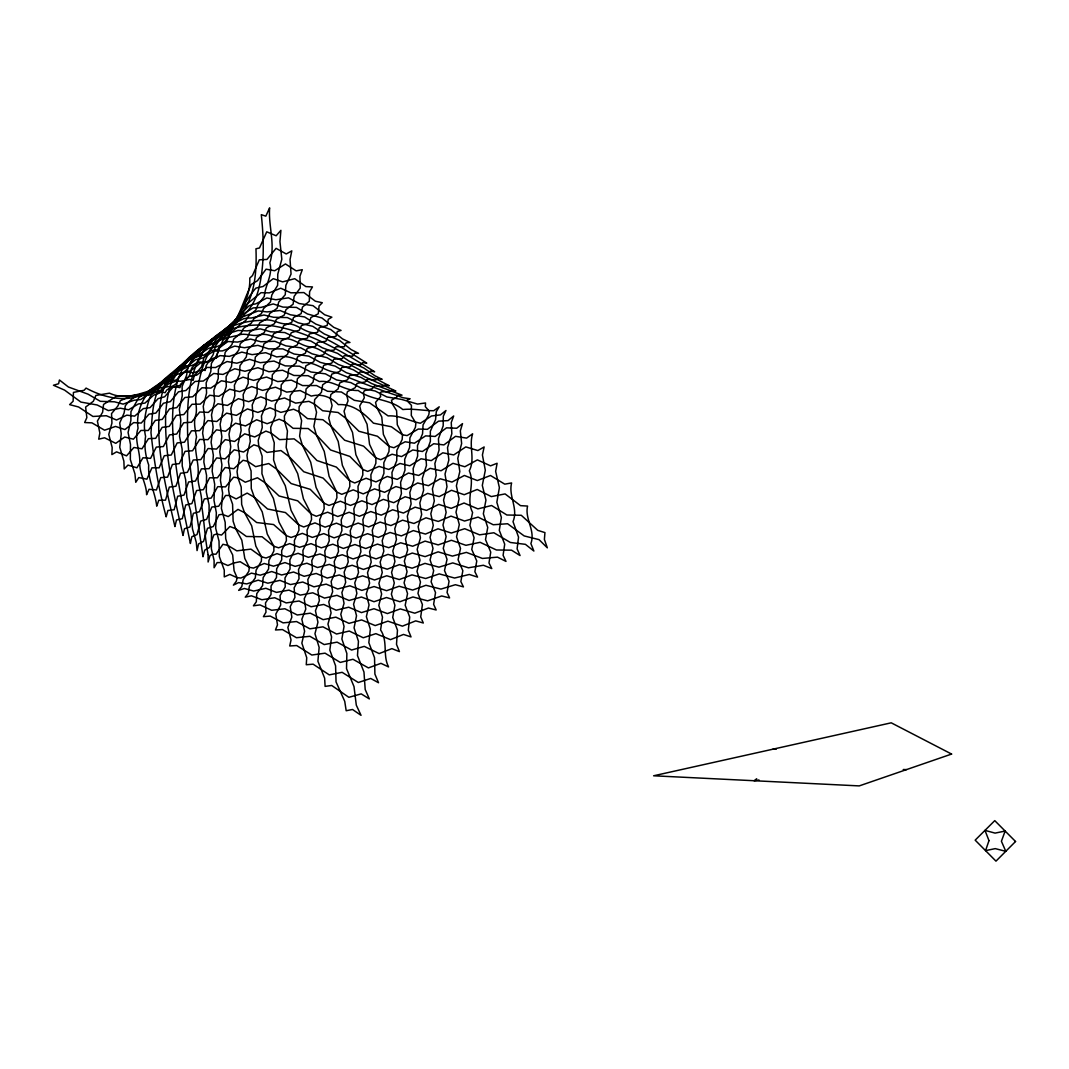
<?xml version="1.0" encoding="UTF-8"?>
<svg xmlns="http://www.w3.org/2000/svg" width="1069" height="1069" viewBox="0 0 1069 1069"><rect width="100%" height="100%" fill="white"/><g stroke="black" fill="none" stroke-linecap="round" stroke-linejoin="round"><path stroke-width="1.5" d="M756.705 778.74L754.126 780.731L759.003 779.982M772.914 749.195L776.241 749.182M903.225 769.533L906.539 769.6M208.121 554.637L208.108 562.013L209.992 555.693L212.317 554.236L216.085 554.156L222.94 544.295L227.791 545.39L236.797 550.842L250.921 549.132L261.531 556.815L266.047 558.018L276.991 553.635L286.626 556.909L298.091 553.301L308.313 557.323L319.978 553.969L330.548 558.259L342.254 554.744L353.104 558.94L364.85 554.998L376.074 558.887L388.007 554.383L399.886 557.951L412.26 553.047L425.101 556.615L438.143 551.845L452.401 556.094L466.391 552.379L482.426 558.446L497.499 557.149L505.984 561.399L503.098 555.332L504.702 544.161L499.29 530.358L501.374 517.476L496.844 502.296L499.383 487.611L495.642 471.362L497.125 463.265L490.551 465.843L477.402 459.884L464.841 466.739L452.949 463.318L441.056 470.761L430.152 468.329L418.701 475.451L408.452 473.032L397.187 479.38L387.259 476.44L375.981 481.892L366.119 478.271L354.721 482.961L349.683 480.783L336.374 467.1L316.932 460.512L302.367 445.198L294.135 438.865L279.557 439.626L271.072 433.052L265.9 431.114L254.716 436.954L244.694 433.827L234.592 441.457L225.265 439.626L216.526 449.087L208.067 448.512L200.812 459.617L193.222 460.004L187.409 472.338L180.514 473.246L175.904 486.261L169.33 487.103L165.521 500.158L158.76 500.265L156.729 506.212C155.219 492.194 147.616 479.5 148.711 465.042C145.464 455.782 144.021 446.12 145.598 436.366C142.605 423.952 145.731 410.884 149.259 399.111C156.742 380.751 176.251 371.731 189.146 357.474C203.404 344.485 219.8 334.263 234.325 321.742C254.609 303.703 256.934 274.198 255.959 248.783L259.486 247.981L266.742 231.813L276.149 235.768L280.906 230.329L279.944 241.581L281.815 259.233L277.766 274.198L277.646 285.276L271.86 294.91L270.444 302.059L263.535 308.634L261.344 313.671L253.807 318.856L251.309 323.145L243.612 328.25L241.206 332.86L233.817 338.886L231.879 344.619L225.185 352.302L224.022 359.665L218.383 369.393L218.21 378.533L213.84 390.372L214.628 401.209L211.488 414.959L213.132 427.146L211.101 442.312L213.359 455.26L212.17 471.215L214.695 484.27L213.987 500.319L216.352 512.799L215.684 528.233L219.011 541.128L219.359 556.668L224.276 570.071L224.263 576.913L229.848 574.414L237.104 577.688L240.939 578.022L251.442 573.131L260.275 575.175L271.713 571.527L281.641 574.988L293.561 572.009L304.157 576.298L316.21 573.465L327.248 578.062L339.287 574.962L350.659 579.451L362.712 575.83L374.524 579.986L386.737 575.763L399.272 579.558L411.979 574.881L425.689 578.516L439.252 573.893L454.606 578.035L469.304 574.467L477.549 577.086L474.877 571.715L476.761 560.998L471.763 549.439L474.088 537.814L469.906 525.32L472.592 512.452C465.456 498.769 475.371 484.765 469.331 470.801C475.384 458.654 468.61 446.014 472.632 433.84L466.605 438.116L455.528 436.326L443.916 444.904L433.72 443.729L422.442 451.492L412.754 449.969L401.57 456.583L392.069 454.231L380.764 459.67L375.914 457.973L363.567 446.147L344.606 440.214L330.869 425.943L322.865 419.716L307.525 418.647L299.026 411.725L293.587 409.227L280.84 412.38L269.976 407.783L257.883 412.434L247.433 408.892L236.383 415.36L226.601 413.128L216.833 421.507L207.894 420.585L199.542 430.673L191.485 430.807L184.496 442.192L177.147 442.927L171.281 455.006L164.292 455.728L159.121 467.834L151.945 467.808L146.894 479.179L138.796 477.562L135.763 482.306L134.961 473.981L130.338 459.536L130.485 444.423L128.08 432.451L130.886 420.411L130.952 411.578L138.836 397.521L159.989 384.025L174.153 380.176L180.514 381.286L189.854 379.455L193.182 380.31L194.104 376.034L201.6 366.627L203.898 357.808L211.715 347.813L215.35 340.276L226.494 327.902L239.443 318.094L258.163 310.945L267.076 311.907L280.078 310.504L290.421 314.794L304.585 316.932L315.903 324.134L330.789 329.546L342.548 338.913L349.964 342.468L346.049 342.868L344.325 346.73L336.04 346.717L334.062 350.164L325.657 350.806L323.666 354.708L315.435 356.765L313.671 361.803L305.868 365.839L304.518 372.44L297.369 378.747L296.567 387.072L290.193 395.624L289.953 405.552L284.381 416.041L284.528 421.453L287.454 430.967L286.131 447.43L289.124 456.637L297.703 473.634L303.422 498.795L311.253 514.069L311.547 519.507L307.03 530.264L307.538 540.42L302.901 550.468L303.342 560.049L298.532 569.483L299.026 578.77L294.135 587.856L294.937 597.357L290.233 606.658L291.85 617.16L287.855 627.463L291.035 639.984L289.712 645.97L296.688 645.542L311.814 655.03L325.056 653.172L340.263 662.419L352.97 659.279L368.391 667.911L380.938 663.341L388.568 666.922C382.435 655.19 388.261 641.48 380.591 629.935L382.488 617.16L378.814 605.415L381.633 594.043L378.92 583.353L382.261 572.516L380.15 562.134L383.824 551.203L382.194 540.647L386.096 529.289L384.827 518.412L388.929 506.612L388.02 495.522L392.403 483.482L391.962 472.498L396.746 460.686L396.853 450.383L402.171 439.479L402.478 434.789L397.294 424.767L396.599 410.696L392.176 403.641L391.468 400.247L397.027 396.987L396.786 395.45C375.954 388.648 355.897 380.377 335.666 372.346C323.974 371.103 315.008 361.068 302.46 362.779C294.75 357.834 285.891 355.349 276.737 356.952L265.727 352.703L252.124 354.654L241.835 352.102L229.327 356.365L220.027 355.616L208.829 361.977L200.691 362.805L190.763 370.743L183.627 372.747L174.675 381.593L168.261 384.105L159.829 392.978L153.615 395.169L145.01 403.08L138.302 403.975L128.601 409.801L120.383 408.211L108.33 410.59L97.172 404.977L80.897 402.078L64.568 390.105L53.45 385.254L58.595 383.744L59.436 379.989L68.403 387.005L88.072 394.18L100.352 401.329L114.503 401.81L123.122 404.122L134.093 400.247L140.774 399.525L150.061 392.884L155.927 390.439L164.626 382.274L170.505 379.174L179.405 370.582L185.886 367.749L195.56 359.692L203.016 357.874L213.88 351.153L222.539 350.873L234.712 346.115L244.494 347.732L257.856 345.34L268.56 348.868L282.831 348.882L294.095 354.013L308.888 356.164L320.312 362.378L335.198 366.132L346.383 372.72L361.001 377.41L371.624 383.544L402.024 395.156L396.786 395.45L403.16 397.775L410.149 398.777L407.316 399.606L407.717 401.45L411.445 405.338L411.284 415.507L415.868 423.057L415.427 427.279L409.921 437.782L409.601 447.523L404.683 459.323L405.004 470.146L400.568 482.44L401.423 493.664L397.321 505.878L398.617 517.008L394.768 528.794L396.452 539.618L392.817 550.923L394.929 561.452L391.575 572.449L394.274 582.966L391.388 594.137L394.902 605.295L392.724 617.468L397.468 630.162L396.505 644.353L399.418 651.609L391.895 648.629L379.134 653.587L364.235 646.371L351.594 650.046L337.109 642.135L324.174 644.58L309.903 636.296L296.447 637.725L282.443 629.561L275.468 629.975L277.486 624.857L275.789 614.14L280.706 604.987L280.038 595.62L285.236 586.881L284.982 577.955L290.06 568.975L289.859 559.849L294.697 550.241L294.363 540.553L298.959 530.157L298.705 524.892L291.049 510.341L285.289 485.754L276.684 469.157L273.584 459.937L274.265 442.807L271.072 433.052L270.684 427.319L275.508 415.547L275.227 404.63L280.906 394.448L281.214 384.92L287.748 376.809L288.67 368.952L295.993 363.099L297.463 356.912L305.4 353.184L307.231 348.374L315.515 346.343L317.506 342.361L325.845 341.332L327.715 337.376L335.826 336.481L337.296 331.564L341.064 330.428L333.715 327.328L321.969 317.987L307.484 313.979L296.46 307.404L282.978 307.097L273.223 303.943L261.13 307.391L253.072 307.939L239.282 316.384L227.51 328.116L215.604 345.822L213.078 354.841L206.09 365.732L205.221 370.462L202.161 369.981L193.449 372.881L187.302 371.798C172.056 374.19 159.869 382.902 147.509 391.855C128.734 403.828 104.308 398.042 86.068 388.087L84.13 390.265L73.44 392.417L73.12 401.236L69.605 404.63L78.625 406.995L92.936 416.456L106.339 415.734L116.534 420.023L126.797 415.16L134.667 416.135L143.286 408.625L150.061 407.636L158.105 398.657L164.653 396.759L172.911 387.312L179.833 385.388L188.879 376.395L196.616 375.206L206.771 367.442L215.537 367.536L227.029 361.536L236.85 363.206L249.612 359.344L260.288 362.698L274.011 361.068L285.223 365.865L299.547 366.213L310.905 371.985L325.404 373.829L336.535 379.923L350.819 382.608L361.362 388.234L375.139 391L386.911 396.96L401.436 399.378L417.551 404.069L425.542 402.973L425.302 406.661L429.337 411.258L428.763 414.906L423.07 424.861L422.536 433.88L417.471 445.559L417.645 456.129L413.115 468.65L413.917 479.941L409.801 492.582L411.111 503.98L407.302 516.26L409.066 527.391L405.485 539.123L407.677 549.88L404.336 561.145L407.048 571.701L404.082 582.832L407.543 593.589L405.191 605.268L409.708 617.067L408.318 630.296L411.017 636.91L403.507 634.438L390.492 639.65L375.887 633.65L363.246 637.765L349.282 631.044L336.561 634.024L322.958 626.835L309.89 628.826L296.567 621.543L283.098 622.866L270.257 616.078L263.428 616.653L265.981 612.19L265.486 602.929L271.018 594.538L271.072 585.999L276.51 577.474L276.63 568.882L281.722 559.755L281.668 550.615L286.398 540.633L286.238 535.622L278.982 522.1L273.45 498.528L265.059 482.72L261.932 473.701L262.132 456.169L258.792 446.388L258.204 440.415L262.252 427.547L261.437 415.908L266.288 404.269L266.074 393.699L271.873 383.851L272.314 374.818L279.022 367.135L280.118 359.799L287.588 354.307L289.205 348.534L297.222 344.966L299.146 340.33L307.418 338.111L309.395 333.942L317.587 332.272L319.324 327.635L327.127 325.497L328.303 319.284L331.858 317.199L324.655 314.767L313.003 305.667L299.106 303.529L288.483 297.823L275.882 299.761L266.849 297.984L255.865 303.823L252.084 304.545L248.77 306.055L228.378 326.726L215.337 336.254L203.337 347.184L198.994 353.478L190.429 362.164L187.169 369.219L178.737 377.157L175.944 384.025L166.777 390.011L165.12 392.67C150.662 390.319 134.427 393.085 125.327 405.766L124.098 413.022L119.715 422.977L121.238 433.814L119.755 447.283L123.87 461.167L124.204 468.957L127.973 465.095L136.926 467.808L142.992 457.759L150.569 458.36L156.301 447.096L163.37 446.561L169.477 434.909L176.692 434.027L183.681 422.763L191.471 422.242L199.689 412.019L208.321 412.42L217.929 403.761L227.456 405.432L238.387 398.657L248.689 401.703L260.783 396.84L271.66 401.102L284.581 397.975L295.619 403.133L308.888 401.343L314.326 404.002L322.651 410.737L338.085 412.487L345.835 418.313L358.917 431.261L377.424 436.246L389.156 446.428L393.9 447.737L405.138 441.791L414.438 443.207L425.596 435.871L435.19 436.446L446.495 427.841L456.717 428.241L462.516 423.618L460.325 430.847L461.634 443.555L457.773 458.294L459.817 471.576L456.383 485.834L459.082 498.916L455.995 512.211L459.309 524.625L456.543 536.852L460.512 548.464L458.08 559.755L462.837 570.726L460.859 581.576L463.438 586.881L455.381 584.716L440.949 589.086L425.943 585.277L412.647 590.061L399.165 586.24L386.604 590.703L374.083 586.534L361.83 590.395L349.91 585.799L337.71 589.006L326.179 584.128L313.925 586.828L302.768 582.03L290.487 584.569L279.904 580.347L267.851 583.206L258.19 580.16L246.779 583.901L238.547 582.618L233.376 585.144L236.343 581.215L237.104 577.688L234.084 570.766L232.681 554.958L227.791 545.39L225.693 538.656L225.171 522.287L221.39 508.376L222.633 493.063L220.428 480.369L221.911 464.788L219.746 451.88L221.858 436.753L220.107 424.286L223.167 410.296L222.111 398.897L226.281 386.604L226.093 376.716L231.492 366.453L232.254 358.275L238.748 350.124L240.284 343.643L247.594 337.39L249.692 332.232L257.429 327.288L259.754 322.798L267.544 318.295L269.722 313.524L277.098 308.313L278.715 302.059L285.263 294.723L285.851 285.41L291.049 274.052L290.046 259.513L291.797 250.868L286.251 253.968L276.109 248.342L266.943 259.433L259.326 259.834L252.484 275.575L249.772 278.074C251.028 309.355 222.94 329.426 216.152 357.981L213.479 358.128L205.515 362.471L199.756 361.937L191.418 365.651L186.046 365.852L175.583 370.783L153.041 389.196L150.168 390.399C141.161 400.487 135.937 414.665 138.075 428.215C133.932 439.88 140.28 450.958 139.772 462.61C139.277 473.888 146.547 483.495 146.6 494.72L149.059 489.281L156.435 489.963L160.738 477.616L167.579 477.148L172.39 464.481L179.325 463.625L185.097 451.332L192.567 450.744L199.649 439.439L207.934 439.666L216.459 429.832L225.626 431.235L235.568 423.204L245.509 425.93L256.64 419.77L267.13 423.712L279.169 419.208L284.528 421.453L293.093 428.322L308.179 428.522L316.344 434.923L330.588 449.982L349.87 456.436L362.752 469.425L367.709 471.416L379.067 466.391L388.755 469.465L399.98 463.478L409.788 465.79L421.039 458.775L431.261 460.619L442.78 452.802L453.75 454.926L465.79 446.909L477.856 450.557L484.137 446.962L482.413 454.993L485.313 470.266L482.306 485.406L485.941 500.118L483.348 513.801L487.731 527.471L485.513 539.618L490.738 552.125L488.987 562.962L491.78 568.574L483.388 565.26L468.449 567.799L452.762 562.909L438.971 567.171L425.008 563.376L412.126 568.173L399.445 564.619L387.178 569.202L375.379 565.381L363.433 569.43L352.155 565.26L340.289 568.775L329.359 564.379L317.493 567.532L306.897 563.216L295.111 566.37L285.009 562.588L273.544 566.182L264.243 563.483L253.5 568.08L249.291 567.292L240.178 561.706L233.55 563.056L227.897 565.528L220.936 562.561L217.101 562.588L214.094 567.759L214.107 560.53L211.368 548.771L211.528 533.404L209.096 521.271L209.083 504.982L206.29 491.954L206.571 475.384L203.845 462.115L204.86 445.973L202.616 433.145L204.673 418.113L203.244 406.38L206.571 393.045L206.143 382.902L210.78 371.638L211.408 363.353L217.301 354.24L218.931 347.759L225.84 340.543C230.062 331.924 238.534 326.192 245.937 320.259L248.609 316.103L255.812 310.05L257.99 304.652L264.297 296.434C265.232 284.835 273.116 274.867 269.869 262.787C275.655 244.547 268.239 226.321 269.629 207.854L265.82 216.165L261.304 214.655C263.802 238.628 264.631 263.375 259.206 286.88C257.028 297.035 251.91 307.378 244.253 314.62C232.401 327.996 216.259 337.831 208.174 354.16C201.947 365.892 199.355 378.88 197.07 391.842C193.516 399.953 198.473 408.532 195.253 416.683C193.596 423.524 195.36 430.286 196.522 437.034C193.208 449.742 199.128 461.915 198.112 474.529C197.017 484.965 202.803 494.533 201.547 504.956C204.259 521.458 204.901 538.148 208.121 554.637M248.195 378.533L248.182 383.557L243.144 394.661L243.826 405.685L239.844 418.5L241.126 430.593L237.986 444.597L239.63 457.158L237.051 471.67L237.933 477.803L241.22 487.023L241.661 504.474L244.494 512.612L251.683 525.814L255.838 546.139L261.531 556.815L261.37 561.185L256.106 570.151L255.291 577.901L249.411 585.959L248.342 593.335L245.255 597.143L251.442 595.807L261.905 599.749L274.72 597.745L286.185 602.916L299.039 601.005L311.079 606.738L323.76 604.453L336.16 610.212L348.681 607.205L361.469 612.604L373.99 608.742L387.419 613.579L400.274 608.902L414.799 613.192L428.455 608.034L436.152 609.971L433.626 604.306L435.524 592.614L431.101 581.803L433.667 570.605L430.072 559.902L433.012 548.491L430.045 537.413L433.266 525.373L430.82 513.761L434.308 500.96L432.397 488.947L436.192 475.558L434.869 463.545L439.078 450.036L438.437 438.731L443.181 425.876L443.301 416.215L445.973 410.509L440.428 414.906L431.488 415.988L420.371 423.257C409.641 421.012 399.819 415.2 388.087 415.908L369.54 402.813L354.333 400.314L341.399 392.002L327.568 391.281L316.558 385.535L302.607 385.588L291.369 380.136L277.686 381.593L266.595 377.05L253.594 380.377L243.024 377.17L231.118 382.528L221.39 380.778L210.793 388.114L202.014 387.766L192.741 396.773L184.87 397.508L176.759 407.623L169.557 408.866L162.261 419.395L155.299 420.424L148.284 430.5L140.921 430.446L133.411 439.172L124.752 437.021L115.759 443.328L104.562 437.782L98.709 439.159L99.845 433.039L97.399 421.066L102.624 412.206L103.559 404.416L116.12 396.399L148.644 395.303L161.459 389.864L165.08 384.68L174.14 378.025L177.681 371.905L202.041 346.717L227.203 330.227L233.697 322.611L245.322 305.36L261.023 292.679L269.228 292.866L280.733 288.216L290.821 292.826L303.903 292.572L315.368 301.204L322.33 302.727L319.07 305.988L318.281 313.765L310.879 317.533L309.342 323.025L301.378 325.631L299.44 330.121L291.262 332.726L289.258 337.269L281.187 340.811L279.41 346.209L271.82 351.407L270.51 358.209L263.642 365.491L263.001 373.963L257.054 383.424L257.135 393.539L252.204 404.964L252.992 416.362L249.01 429.257L250.266 441.47L246.966 455.26L247.714 461.354L251.095 470.948L251.268 488.586L254.315 497.245L262.239 511.904L267.25 534.032L273.851 546.259L273.878 550.976L268.92 560.477L268.6 568.962L263.161 577.581L262.613 585.585L256.76 593.629L256.333 601.767L253.433 605.802L259.994 604.907L271.646 610.279L284.888 608.755L297.289 614.996L310.317 613.178L323.119 619.659L335.866 617.147L349.002 623.374L361.576 619.926L375.192 625.592L387.913 621.156L402.398 626.153L415.721 620.875L423.297 623L420.718 616.92L422.402 604.546L417.966 593.402L420.464 582.03L416.99 571.394L419.983 560.183L417.164 549.453L420.451 537.867L418.139 526.75L421.667 514.523L419.823 502.991L423.631 490.19L422.308 478.484L426.464 465.429L425.729 454.098L430.366 441.39L430.339 431.208L435.551 419.716L436.299 411.618L439.225 406.808L433.707 410.723C423.471 410.763 413.302 408.398 402.826 409.547C389.544 398.443 371.624 400.715 358.209 390.492C344.058 391.12 333.581 379.869 319.31 381.539L308.072 375.7L293.895 375.46L282.604 370.248L268.853 371.731L257.91 367.709L244.988 371.264L234.726 368.765L223.007 374.431L213.72 373.469L203.324 381.032L195.039 381.446L185.899 390.492L178.47 391.815L170.318 401.663L163.45 403.254L155.847 413.102L148.992 414.144L141.255 423.07L133.665 422.602L124.913 429.564L115.546 426.424L104.562 430.192L91.934 422.856L84.651 422.536L86.843 417.632L85.627 407.062L93.35 401.263L95.876 395.45L109.492 393.165C133.692 404.483 155.7 381.539 179.899 387.673L181.089 384.078L189.266 376.315L191.618 368.244L199.649 359.184L202.976 351.621L213.706 339.114L228.94 326.192L243.398 318.816L247.246 318.054L251.496 317.974L263.976 315.008L273.611 317.279L287.361 317.573L298.157 322.798L312.816 326.339L324.308 333.956L339.421 340.33L351.1 349.563L358.543 353.358L354.52 353.211L352.61 356.231L344.218 355.616L342.16 358.703L333.769 359.197L331.778 363.113L323.653 365.384L321.943 370.702L314.299 375.166L313.043 382.194L306.068 389.009L305.333 397.775L299.12 406.768L299.026 411.725L301.618 420.732L299.614 436.165L302.367 445.198L310.691 462.182L316.063 487.464L323.894 503.138L324.188 508.71L319.684 519.734L320.286 530.264L315.769 540.714L316.384 550.709L311.787 560.544L312.469 570.165L307.819 579.612L308.741 589.26L304.237 598.734L305.787 609.076L301.832 619.298L304.612 631.231L301.859 643.11L306.736 657.742L306.255 664.744L313.11 664.17L329.265 674.873L342.133 672.321L358.289 682.503L370.702 678.454L378.52 682.744L374.898 674.071L374.538 657.716L368.832 642.656L370.328 629.16L366.373 616.653L369.046 604.974L366.253 593.95L369.593 583.153L367.522 572.757L371.21 562.134L369.58 551.804L373.509 540.874L372.266 530.251L376.395 518.853L375.473 507.909L379.816 496.163L379.254 485.139L383.931 473.38L383.838 462.69L388.982 451.492L389.156 446.428L383.37 434.388L381.78 416.99L376.609 407.169L375.553 402.358L380.684 396.546L380.11 393.352L381.205 391.855L389.29 391.628L391.829 390.399L395.877 391.04L364.382 376.635L353.411 369.821L338.499 364.556L327.127 357.741L312.081 353.826L300.67 347.799L285.904 345.862L274.867 341.292L260.809 341.746L250.547 339.087L237.532 342.08L228.365 341.519L216.593 346.85L208.669 348.227L198.193 355.349L191.485 358.182L164.586 379.869C152.252 394.768 152.506 414.371 150.97 432.624C153.989 461.06 158.666 489.148 166.176 516.835L167.9 510.501L174.167 509.739L177.668 496.257L184.028 495.094L188.585 481.972L195.48 481.037L201.426 468.863L209.123 468.663L216.606 457.92L225.198 458.828L234.164 449.822L243.585 452.027L253.834 444.838L258.792 446.388L267.063 452.428L280.973 450.557L289.124 456.637L303.756 471.736L323.119 478.097L336.708 492.047L341.799 494.306L353.224 489.883L363.219 493.878L374.551 488.88L384.599 492.301L395.891 486.555L406.193 489.455L417.618 482.961L428.455 485.687L440.241 478.778L451.973 482.066L464.374 475.464L477.308 480.556L490.484 475.491L504.768 484.163L511.61 482.947C508.189 496.096 518.559 508.363 513.013 521.645L518.545 537.119L517.102 548.865L520.055 555.546L511.543 550.174L496.43 549.987L480.115 542.317L465.937 545.31L451.385 540.286L438.183 544.896L425.101 541.114L412.661 546.232L400.675 542.771L388.715 547.716L377.437 544.094L365.745 548.517L354.948 544.535L343.376 548.437L332.847 544.215L321.288 547.822L311.012 543.64L299.561 547.315L289.672 543.6L278.581 547.809L273.851 546.259L262.065 536.745L246.391 536.478L235.648 528.701L229.902 526.509L221.537 535.061L216.686 533.966L213.8 534.914L209.404 547.462L204.647 550.241L202.976 556.775C197.404 516.554 189.761 476.56 187.663 436.085C187.035 407.302 187.222 376.448 203.204 351.514C208.896 343.63 215.818 336.748 223.595 330.735C235.661 323.199 249.678 320.446 263.602 320.326C272.087 318.134 279.196 324.829 287.614 323.773C297.262 323.773 303.97 332.045 313.431 332.793C332.152 341.078 349.456 352.155 366.774 363.113L362.698 362.605L360.627 364.97L352.209 364.035L350.084 366.894L341.759 367.469L339.782 371.491L331.778 374.137L330.134 379.776L322.664 384.787L321.462 392.229L314.66 399.592L314.326 404.002L316.558 412.26L313.872 426.331L316.344 434.923L324.254 451.412L329.078 476.293L336.708 492.047L336.922 497.7L332.352 508.964L332.953 519.748L328.517 530.558L329.239 540.887L324.789 551.136L325.604 561.065L321.154 570.873L322.183 580.681L317.854 590.369L319.377 600.591L315.449 610.773L317.947 622.225L314.967 633.73L319.15 647.4L317.894 661.23L324.642 678.187L325.096 686.365L331.724 685.483L348.855 697.309L361.215 693.875L369.339 698.926L365.197 689.492L363.968 672.027L357.474 655.591L358.449 641.293L354.066 627.85L356.525 615.771L353.558 604.266L356.872 593.415L354.774 582.912L358.529 572.49L356.952 562.267L360.921 551.738L359.665 541.368L363.807 530.398L362.872 519.668L367.215 508.243L366.573 497.259L371.157 485.62L370.89 474.703L375.86 463.318L375.914 457.973L369.553 444.383L367.068 424.246L361.122 412.046L359.705 406.006L364.315 397.775L363.34 393.058L364.288 390.76L372.212 388.728L374.524 385.882L382.729 386.283L385.147 384.96L389.236 385.762C371.985 376.876 355.269 367.068 337.871 358.529C328.009 356.886 321.181 348.467 311.266 346.931C301.699 346.69 294.777 338.499 285.102 338.632C276.31 339.969 269.094 332.673 260.235 334.664C252.605 337.457 244.948 331.884 237.385 335.532C223.929 338.098 210.874 342.721 199.288 350.525C189.841 357.153 180.033 364.061 174.822 374.725C168.421 386.804 166.817 400.447 165.668 413.85C164.479 454.926 173.98 495.468 183.013 535.462L184.456 528.754L189.961 526.964L193.382 513.307L199.435 511.704L204.326 498.956L211.208 498.06L217.715 486.676L225.532 486.876L233.617 477.188L237.933 477.803L245.282 482.226L257.442 477.763L265.059 482.72L279.062 495.989L297.69 500.813L311.253 514.069L316.33 516.274L327.648 512.198L337.764 516.514L349.135 512.265L359.384 516.287L370.783 511.543L381.192 515.151L392.644 509.793L403.427 513.04L415.093 507.16L426.571 510.394L438.704 504.381L451.198 508.336L464.053 503.005L477.896 508.884L491.58 505.503L506.88 515.004L521.284 515.285L537.747 530.344L544.949 532.603L544.388 539.431L547.328 547.836L539.03 539.631L524.171 535.93L507.615 523.743L493.223 524.745L478.11 517.102L464.574 521.031L450.984 516.113L438.29 521.445L425.996 517.81L413.944 523.476L402.572 520.175L390.907 525.574L380.123 522.086L368.631 526.937L358.155 523.075L346.73 527.378L336.481 523.169L325.096 527.137L314.994 522.901L303.716 526.95L298.705 524.892L285.463 512.559L267.544 508.991L254.315 497.245L247.166 493.09L236.142 498.916L229.488 495.522L225.586 495.428L218.704 506.212L211.822 507.04L206.611 519.36L200.665 521.097L197.043 534.553L191.832 536.732L190.389 543.48C181.997 502.871 172.991 462.022 172.51 420.558C172.884 395.958 176.385 368.204 196.536 351.247C206.197 343.523 215.684 335.492 227.203 330.762C240.899 325.003 255.745 324.348 270.27 325.537C308.406 331.002 342.227 351.541 374.644 371.771L370.542 371.037L368.351 372.907L359.972 371.918L357.781 374.671L349.563 375.54L347.585 379.749L339.742 382.916L338.111 388.916L330.829 394.541L330.281 398.323L332.085 405.605L328.717 417.992L330.869 425.943L338.218 441.484L342.374 465.362L349.683 480.783L349.83 486.422L345.127 497.847L345.634 508.831L341.185 519.975L341.933 530.585L337.59 541.221L338.499 551.43L334.209 561.599L335.332 571.581L331.136 581.523L332.659 591.692L328.784 601.887L331.083 612.925L327.942 624.136L331.59 636.977L329.827 650.139L335.586 665.827L336.04 681.902L344.739 701.344L346.182 710.738L352.516 709.482L361.041 715.321L356.298 705.152L354.013 686.605L346.53 668.673L346.864 653.52L341.88 639.008L344.044 626.434L340.797 614.328L344.044 603.33L341.88 592.614L345.688 582.324L344.151 572.156L348.227 561.947L347.024 551.778L351.207 541.235L350.244 530.772L354.561 519.734L353.866 508.871L358.396 497.432L357.995 486.422L362.819 474.957L362.752 469.425L355.883 454.713L352.516 432.411L345.835 418.313L344.044 411.218L348.053 400.781L346.677 394.702L347.438 391.628L355.095 387.78L357.099 383.33L365.184 381.967L367.429 379.214L375.727 380.016L378.038 378.493L382.141 379.321L374.978 375.82L363.968 368.07L348.948 361.028L337.523 353.358L322.317 347.799L310.852 341.051L295.886 337.657L284.822 332.553L270.524 331.778L260.301 328.878L247.059 330.896L238.026 330.428L218.397 336.909L204.366 345.167L195.961 354.227L187.77 368.204L186.554 375.433L182.104 386.537L182.224 395.944L179.351 409.374L180.808 420.758L179.512 436.192L182.118 449.074L182.224 465.977L185.659 479.714L186.834 497.392L190.683 511.263L192.5 528.995L196.268 542.304L197.057 550.588L198.58 543.907L203.538 541.408L207.493 528.313L213.332 526.482L218.985 514.75L222.405 514.323L228.232 516.594L237.986 509.392L244.494 512.612L256.64 522.514L273.584 524.545L286.238 535.622L291.142 537.466L302.34 533.364L312.375 537.4L323.787 533.618L334.076 537.854L345.541 533.939L356.017 538.041L367.549 533.672L378.346 537.4L390.038 532.469L401.343 535.903L413.329 530.585L425.449 534.072L438.009 528.808L451.332 533.03L464.708 528.701L479.567 534.847L493.878 532.763L510.367 542.477L525.413 544.335L533.872 551.043L530.892 543.573C535.716 530.451 524.518 518.999 527.578 506.065L520.509 505.65L505.102 493.918L491.286 496.591L477.202 489.468L464.2 494.72L451.492 490.283L439.225 496.604L427.64 493.37L415.921 499.757L405.124 496.764L393.699 502.671L383.343 499.37L372.012 504.595L361.856 500.813L350.472 505.423L340.37 501.214L328.985 505.423L323.894 503.138L310.224 489.335L291.142 483.562L276.684 469.157L268.733 463.545L255.611 466.672L247.714 461.354L243.051 460.258L233.844 468.73L225.158 467.514L217.395 477.79L209.618 477.79L203.444 489.642L196.549 490.564L191.885 503.593L185.699 505.009L182.318 518.679L176.479 520.002L174.928 526.589C165.348 484.431 153.428 440.682 161.259 397.548C164.639 376.261 182.986 358.676 203.778 355.149L211.649 350.472L216.74 349.991L225.987 342.775C234.499 323.934 242.142 304.13 255.838 288.136L263.054 286.492L273.25 278.662L282.657 281.882L294.71 278.675L305.868 286.599L312.482 286.92L309.609 291.637L309.302 301.284L302.46 307.11L301.164 313.645L293.547 317.493L291.677 322.424L283.659 325.657L281.588 330.187L273.544 333.875L271.593 338.926L263.896 343.937L262.359 350.191L255.331 357.073L254.435 364.943L248.315 373.99L248.195 378.533M239.737 369.754L239.59 374.471L234.392 385.201L234.873 395.717L230.824 408.331L232.04 420.144L228.98 434.214L230.73 446.815L228.432 461.714L230.396 474.436L228.512 489.442L229.488 495.522L232.574 504.194L233.122 521.204L235.648 528.701L241.821 540.192L244.774 558.392L249.291 567.292L248.863 571.26L243.211 579.639L241.768 586.587L238.668 590.369L244.373 588.484L253.7 591.05L265.887 588.284L276.43 592.386L288.964 590.115L300.255 595.112L312.789 592.801L324.535 598.092L336.949 595.339L349.055 600.471L361.402 597.023L374.003 601.727L386.51 597.518L399.913 601.727L412.941 596.956L427.64 600.845L441.697 595.967L449.581 597.905L447.056 592.48L449.06 581.282L444.504 570.552L447.029 559.394L443.261 548.384L446.12 536.638L442.98 525.013L446.134 512.398L443.568 500.145L447.002 486.662L445.025 474.061L448.846 460.031L447.523 447.684L451.826 433.72L451.252 422.509L453.684 415.975L448.031 420.611L438.531 421.173L427.386 429.324L418.273 429.043L407.102 435.591L402.478 434.789L391.388 426.772L373.428 423.15C363.888 413.209 352.944 403.654 338.298 404.63C331.283 396.893 321.422 393.499 311.266 396.091L300.175 390.546L286.652 392.109L275.535 387.192L262.533 390.385L251.749 386.577L239.723 391.668L229.661 389.223L218.878 396.292L209.684 395.263L200.25 404.135L191.979 404.282L183.841 414.531L176.332 415.413L169.249 426.397L162.167 427.373L155.686 438.357L148.484 438.651L141.977 448.793L133.906 447.483L126.543 455.848L116.574 451.853L111.871 454.592L112.178 447.537L108.771 434.468L111.938 423.07L111.537 413.609L117.764 406.14L120.356 400.675L131.621 395.784L145.638 393.833L155.7 388.608L160.457 385.655L173.606 373.682L189.146 357.474L211.061 344.525L215.697 343.349L222.94 337.39L227.162 335.359C238.146 319.992 243.104 301.445 251.362 284.407L257.455 280.706L266.087 269.188L274.693 270.751L285.45 263.949L296.166 270.871L302.313 269.682L299.935 276.163L300.215 288.055L294.109 296.394L293.12 304.197L285.971 309.609L284.207 315.128L276.457 319.23L274.319 323.827L266.368 327.836L264.23 332.579L256.48 337.497L254.676 343.202L247.5 349.75L246.298 356.939L240.004 365.558L239.737 369.754M988.985 840.608L985.565 850.63L995.252 848.626L1005.782 851.312L1001.412 841.263L1005.141 831.054L995.079 833.112L984.977 830.386L988.985 840.608M1015.55 841.503L995.974 861.146L975.169 840.154L994.758 820.631L1015.55 841.503M951.597 754.059L859.235 785.902L653.613 775.787L891.225 722.818L951.597 754.059"/></g></svg>
